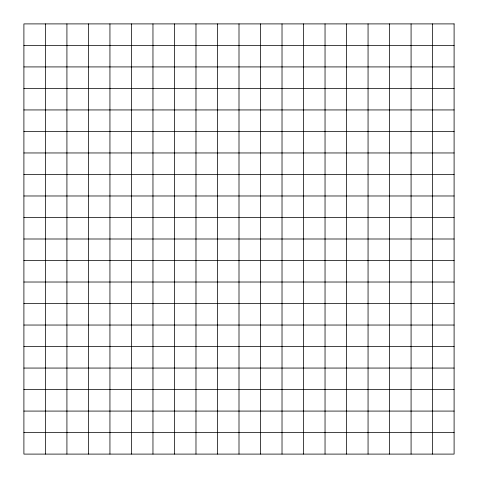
<?xml version="1.0" encoding="UTF-8"?>
<svg xmlns="http://www.w3.org/2000/svg" width="478" height="478" viewBox="0 0 478 478"><rect width="100%" height="100%" fill="white"/><g stroke="black" fill="none" stroke-linecap="round" stroke-linejoin="round"><path stroke-width="0.72" d="M23.9 45.41L454.1 45.41M23.9 66.92L454.1 66.92M23.9 88.43L454.1 88.43M23.9 109.94L454.1 109.94M23.9 131.45L454.1 131.45M23.9 152.96L454.1 152.96M23.9 174.47L454.1 174.47M23.9 195.98L454.1 195.98M23.9 217.49L454.1 217.49M23.9 239L454.1 239M23.9 260.51L454.1 260.51M23.9 282.02L454.1 282.02M23.9 303.53L454.1 303.53M23.9 325.04L454.1 325.04M23.9 346.55L454.1 346.55M23.9 368.06L454.1 368.06M23.9 389.57L454.1 389.57M23.9 411.08L454.1 411.08M23.9 432.59L454.1 432.59M432.59 23.9L432.59 454.1M411.08 23.9L411.08 454.1M389.57 23.9L389.57 454.1M368.06 23.9L368.06 454.1M346.55 23.9L346.55 454.1M325.04 23.9L325.04 454.1M303.53 23.9L303.53 454.1M282.02 23.9L282.02 454.1M260.51 23.9L260.51 454.1M239 23.9L239 454.1M217.49 23.9L217.49 454.1M195.98 23.9L195.98 454.1M174.47 23.9L174.47 454.1M152.96 23.9L152.96 454.1M131.45 23.9L131.45 454.1M109.94 23.9L109.94 454.1M88.43 23.9L88.43 454.1M66.92 23.9L66.92 454.1M45.41 23.9L45.41 454.1M454.1 23.9L23.9 23.9L23.9 454.1L454.1 454.1L454.1 23.9"/></g></svg>
